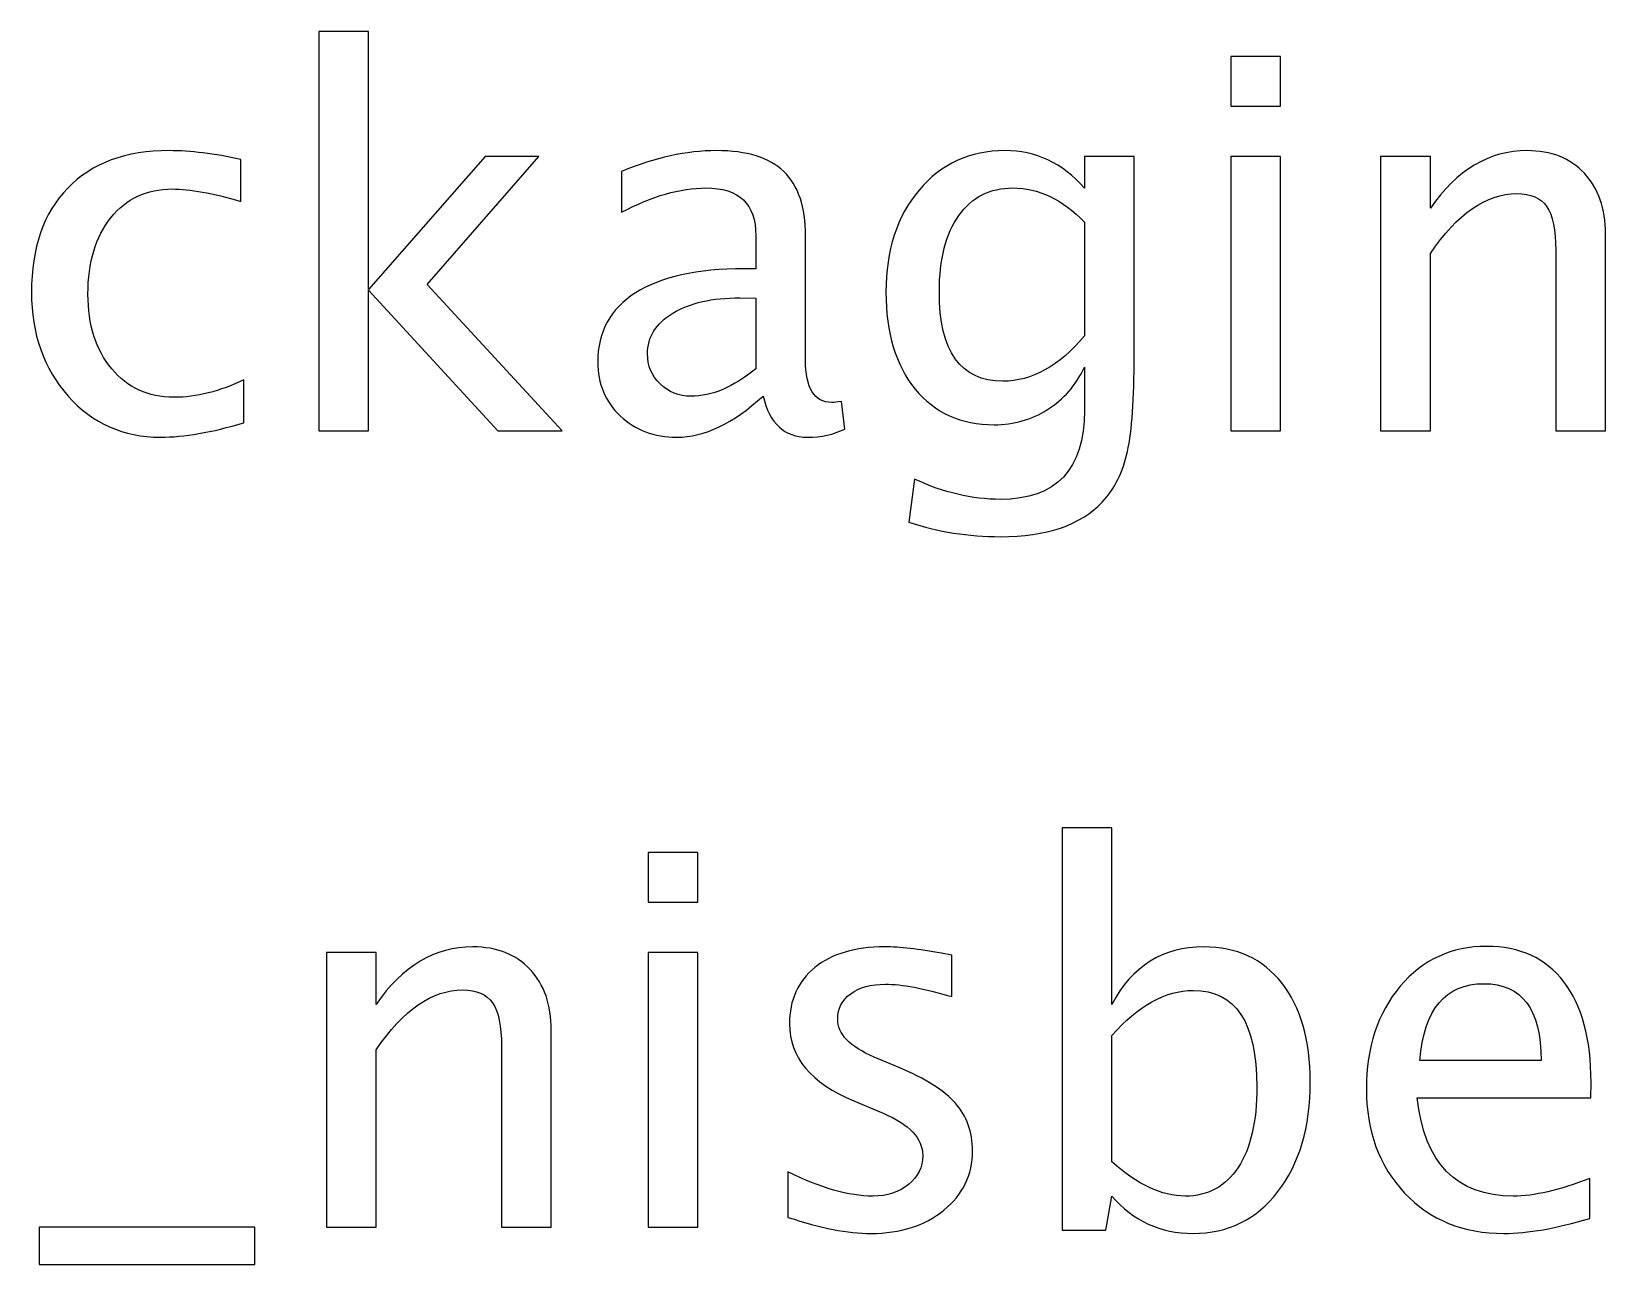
# Model space of a CAD drawing. Header units: centimetres. Extents: x -58 to 58, y -46 to 58.
# Drawn here: x -21.14 to -8.28, y 48.36 to 58.43 of the extents above; entities that cross this region are included whole.
import ezdxf

# ---------------------------------------------------------------- set-up
doc = ezdxf.new("R2010")
doc.units = ezdxf.units.CM
doc.header["$MEASUREMENT"] = 0
doc.layers.add('Layer 1', color=7, linetype='Continuous')

msp = doc.modelspace()

# ---------------------------------------------------------------- linework, layer by layer
at = {"layer": 'Layer 1'}
for points, knots in [([(-18.79046, 55.17044), (-18.79046, 55.17044), (-18.79046, 58.43434), (-18.79046, 58.43434), (-18.79046, 58.43434), (-18.79046, 58.43434), (-18.38406, 58.43434), (-18.38406, 58.43434), (-18.38406, 58.43434), (-18.38406, 58.43434), (-18.38406, 56.32543), (-18.38406, 56.32543), (-18.38406, 56.32543), (-18.38406, 56.32543), (-17.43156, 57.4141), (-17.43156, 57.4141), (-17.43156, 57.4141), (-17.43156, 57.4141), (-16.99271, 57.4141), (-16.99271, 57.4141), (-16.99271, 57.4141), (-16.99271, 57.4141), (-17.90287, 56.36706), (-17.90287, 56.36706), (-17.90287, 56.36706), (-17.90287, 56.36706), (-16.80221, 55.17044), (-16.80221, 55.17044), (-16.80221, 55.17044), (-16.80221, 55.17044), (-17.32573, 55.17044), (-17.32573, 55.17044), (-17.32573, 55.17044), (-17.32573, 55.17044), (-18.38406, 56.3212), (-18.38406, 56.3212), (-18.38406, 56.3212), (-18.38406, 56.3212), (-18.38406, 55.17044), (-18.38406, 55.17044), (-18.38406, 55.17044), (-18.38406, 55.17044), (-18.79046, 55.17044), (-18.79046, 55.17044)], [0, 0, 0, 0, 0.08333333, 0.08333333, 0.08333333, 0.08333333, 0.16666667, 0.16666667, 0.16666667, 0.16666667, 0.25, 0.25, 0.25, 0.25, 0.33333333, 0.33333333, 0.33333333, 0.33333333, 0.41666667, 0.41666667, 0.41666667, 0.41666667, 0.5, 0.5, 0.5, 0.5, 0.58333333, 0.58333333, 0.58333333, 0.58333333, 0.66666667, 0.66666667, 0.66666667, 0.66666667, 0.75, 0.75, 0.75, 0.75, 0.83333333, 0.83333333, 0.83333333, 0.83333333, 1, 1, 1, 1]), ([(-11.3391, 57.82474), (-11.3391, 57.82474), (-11.3391, 58.23114), (-11.3391, 58.23114), (-11.3391, 58.23114), (-11.3391, 58.23114), (-10.9327, 58.23114), (-10.9327, 58.23114), (-10.9327, 58.23114), (-10.9327, 58.23114), (-10.9327, 57.82474), (-10.9327, 57.82474), (-10.9327, 57.82474), (-10.9327, 57.82474), (-11.3391, 57.82474), (-11.3391, 57.82474)], [0, 0, 0, 0, 0.2, 0.2, 0.2, 0.2, 0.4, 0.4, 0.4, 0.4, 0.6, 0.6, 0.6, 0.6, 1, 1, 1, 1]), ([(-19.40076, 55.23817), (-19.66394, 55.15915), (-19.89113, 55.11964), (-20.08233, 55.11964), (-20.08233, 55.11964), (-20.38572, 55.11964), (-20.6369, 55.23182), (-20.83657, 55.45548), (-20.83657, 55.45548), (-21.03624, 55.67985), (-21.13643, 55.96278), (-21.13643, 56.30356), (-21.13643, 56.30356), (-21.13643, 56.66763), (-21.03765, 56.95197), (-20.8401, 57.15517), (-20.8401, 57.15517), (-20.64254, 57.35907), (-20.36667, 57.46067), (-20.01248, 57.46067), (-20.01248, 57.46067), (-19.83821, 57.46067), (-19.64206, 57.43668), (-19.42616, 57.3887), (-19.42616, 57.3887), (-19.42616, 57.3887), (-19.42616, 57.04581), (-19.42616, 57.04581), (-19.42616, 57.04581), (-19.65547, 57.11354), (-19.84244, 57.14741), (-19.98638, 57.14741), (-19.98638, 57.14741), (-20.19522, 57.14741), (-20.36244, 57.06909), (-20.48732, 56.91316), (-20.48732, 56.91316), (-20.6122, 56.75723), (-20.675, 56.54909), (-20.675, 56.28945), (-20.675, 56.28945), (-20.675, 56.03757), (-20.61009, 55.83437), (-20.48097, 55.67844), (-20.48097, 55.67844), (-20.35185, 55.52322), (-20.18323, 55.44561), (-19.97368, 55.44561), (-19.97368, 55.44561), (-19.78811, 55.44561), (-19.59761, 55.49358), (-19.40076, 55.58954), (-19.40076, 55.58954), (-19.40076, 55.58954), (-19.40076, 55.23817), (-19.40076, 55.23817)], [0, 0, 0, 0, 0.06666667, 0.06666667, 0.06666667, 0.06666667, 0.13333333, 0.13333333, 0.13333333, 0.13333333, 0.2, 0.2, 0.2, 0.2, 0.26666667, 0.26666667, 0.26666667, 0.26666667, 0.33333333, 0.33333333, 0.33333333, 0.33333333, 0.4, 0.4, 0.4, 0.4, 0.46666667, 0.46666667, 0.46666667, 0.46666667, 0.53333333, 0.53333333, 0.53333333, 0.53333333, 0.6, 0.6, 0.6, 0.6, 0.66666667, 0.66666667, 0.66666667, 0.66666667, 0.73333333, 0.73333333, 0.73333333, 0.73333333, 0.8, 0.8, 0.8, 0.8, 0.86666667, 0.86666667, 0.86666667, 0.86666667, 1, 1, 1, 1]), ([(-15.15968, 55.45619), (-15.4038, 55.23182), (-15.63875, 55.11964), (-15.86453, 55.11964), (-15.86453, 55.11964), (-16.05009, 55.11964), (-16.2046, 55.1775), (-16.32666, 55.29391), (-16.32666, 55.29391), (-16.44943, 55.41033), (-16.51081, 55.55708), (-16.51081, 55.73418), (-16.51081, 55.73418), (-16.51081, 55.97901), (-16.4078, 56.16739), (-16.20178, 56.29862), (-16.20178, 56.29862), (-15.99576, 56.42986), (-15.70013, 56.49547), (-15.3149, 56.49547), (-15.3149, 56.49547), (-15.3149, 56.49547), (-15.21965, 56.49547), (-15.21965, 56.49547), (-15.21965, 56.49547), (-15.21965, 56.49547), (-15.21965, 56.7657), (-15.21965, 56.7657), (-15.21965, 56.7657), (-15.21965, 57.02605), (-15.35511, 57.15587), (-15.62675, 57.15587), (-15.62675, 57.15587), (-15.83701, 57.15587), (-16.06702, 57.08955), (-16.31608, 56.95691), (-16.31608, 56.95691), (-16.31608, 56.95691), (-16.31608, 57.29134), (-16.31608, 57.29134), (-16.31608, 57.29134), (-16.04232, 57.40423), (-15.78409, 57.46067), (-15.54209, 57.46067), (-15.54209, 57.46067), (-15.29303, 57.46067), (-15.10888, 57.40423), (-14.99105, 57.29063), (-14.99105, 57.29063), (-14.87251, 57.17704), (-14.81325, 57.00206), (-14.81325, 56.7657), (-14.81325, 56.7657), (-14.81325, 56.7657), (-14.81325, 55.75182), (-14.81325, 55.75182), (-14.81325, 55.75182), (-14.81325, 55.51969), (-14.74199, 55.40327), (-14.59876, 55.40327), (-14.59876, 55.40327), (-14.58112, 55.40327), (-14.55502, 55.4061), (-14.52044, 55.41174), (-14.52044, 55.41174), (-14.52044, 55.41174), (-14.49152, 55.18596), (-14.49152, 55.18596), (-14.49152, 55.18596), (-14.58394, 55.14151), (-14.68554, 55.11964), (-14.79702, 55.11964), (-14.79702, 55.11964), (-14.98681, 55.11964), (-15.10746, 55.23182), (-15.15968, 55.45619)], [0, 0, 0, 0, 0.05, 0.05, 0.05, 0.05, 0.1, 0.1, 0.1, 0.1, 0.15, 0.15, 0.15, 0.15, 0.2, 0.2, 0.2, 0.2, 0.25, 0.25, 0.25, 0.25, 0.3, 0.3, 0.3, 0.3, 0.35, 0.35, 0.35, 0.35, 0.4, 0.4, 0.4, 0.4, 0.45, 0.45, 0.45, 0.45, 0.5, 0.5, 0.5, 0.5, 0.55, 0.55, 0.55, 0.55, 0.6, 0.6, 0.6, 0.6, 0.65, 0.65, 0.65, 0.65, 0.7, 0.7, 0.7, 0.7, 0.75, 0.75, 0.75, 0.75, 0.8, 0.8, 0.8, 0.8, 0.85, 0.85, 0.85, 0.85, 0.9, 0.9, 0.9, 0.9, 1, 1, 1, 1]), ([(-13.97011, 54.42537), (-13.97011, 54.42537), (-13.92214, 54.77674), (-13.92214, 54.77674), (-13.92214, 54.77674), (-13.68648, 54.66667), (-13.45294, 54.61164), (-13.22223, 54.61164), (-13.22223, 54.61164), (-12.76432, 54.61164), (-12.53501, 54.85435), (-12.53501, 55.33907), (-12.53501, 55.33907), (-12.53501, 55.33907), (-12.53501, 55.69185), (-12.53501, 55.69185), (-12.53501, 55.69185), (-12.60557, 55.54297), (-12.70576, 55.42797), (-12.83629, 55.34542), (-12.83629, 55.34542), (-12.96681, 55.26287), (-13.11216, 55.22124), (-13.27232, 55.22124), (-13.27232, 55.22124), (-13.54396, 55.22124), (-13.75915, 55.31861), (-13.9179, 55.51334), (-13.9179, 55.51334), (-14.07665, 55.70807), (-14.15638, 55.97195), (-14.15638, 56.30497), (-14.15638, 56.30497), (-14.15638, 56.64576), (-14.06607, 56.92374), (-13.88545, 57.13894), (-13.88545, 57.13894), (-13.70412, 57.35343), (-13.47058, 57.46067), (-13.18342, 57.46067), (-13.18342, 57.46067), (-12.93224, 57.46067), (-12.71564, 57.35907), (-12.53501, 57.15517), (-12.53501, 57.15517), (-12.53501, 57.15517), (-12.53501, 57.4141), (-12.53501, 57.4141), (-12.53501, 57.4141), (-12.53501, 57.4141), (-12.12862, 57.4141), (-12.12862, 57.4141), (-12.12862, 57.4141), (-12.12862, 57.4141), (-12.12862, 55.78286), (-12.12862, 55.78286), (-12.12862, 55.78286), (-12.12862, 55.4322), (-12.14696, 55.17256), (-12.18365, 55.00393), (-12.18365, 55.00393), (-12.21963, 54.8353), (-12.28878, 54.69701), (-12.38896, 54.58977), (-12.38896, 54.58977), (-12.56676, 54.40139), (-12.84475, 54.30684), (-13.22223, 54.30684), (-13.22223, 54.30684), (-13.48116, 54.30684), (-13.73022, 54.34635), (-13.97011, 54.42537)], [0, 0, 0, 0, 0.05263158, 0.05263158, 0.05263158, 0.05263158, 0.10526316, 0.10526316, 0.10526316, 0.10526316, 0.15789474, 0.15789474, 0.15789474, 0.15789474, 0.21052632, 0.21052632, 0.21052632, 0.21052632, 0.26315789, 0.26315789, 0.26315789, 0.26315789, 0.31578947, 0.31578947, 0.31578947, 0.31578947, 0.36842105, 0.36842105, 0.36842105, 0.36842105, 0.42105263, 0.42105263, 0.42105263, 0.42105263, 0.47368421, 0.47368421, 0.47368421, 0.47368421, 0.52631579, 0.52631579, 0.52631579, 0.52631579, 0.57894737, 0.57894737, 0.57894737, 0.57894737, 0.63157895, 0.63157895, 0.63157895, 0.63157895, 0.68421053, 0.68421053, 0.68421053, 0.68421053, 0.73684211, 0.73684211, 0.73684211, 0.73684211, 0.78947368, 0.78947368, 0.78947368, 0.78947368, 0.84210526, 0.84210526, 0.84210526, 0.84210526, 0.89473684, 0.89473684, 0.89473684, 0.89473684, 1, 1, 1, 1]), ([(-11.3391, 55.17044), (-11.3391, 55.17044), (-11.3391, 57.4141), (-11.3391, 57.4141), (-11.3391, 57.4141), (-11.3391, 57.4141), (-10.9327, 57.4141), (-10.9327, 57.4141), (-10.9327, 57.4141), (-10.9327, 57.4141), (-10.9327, 55.17044), (-10.9327, 55.17044), (-10.9327, 55.17044), (-10.9327, 55.17044), (-11.3391, 55.17044), (-11.3391, 55.17044)], [0, 0, 0, 0, 0.2, 0.2, 0.2, 0.2, 0.4, 0.4, 0.4, 0.4, 0.6, 0.6, 0.6, 0.6, 1, 1, 1, 1]), ([(-10.11567, 55.17044), (-10.11567, 55.17044), (-10.11567, 57.4141), (-10.11567, 57.4141), (-10.11567, 57.4141), (-10.11567, 57.4141), (-9.70927, 57.4141), (-9.70927, 57.4141), (-9.70927, 57.4141), (-9.70927, 57.4141), (-9.70927, 56.99007), (-9.70927, 56.99007), (-9.70927, 56.99007), (-9.49408, 57.30404), (-9.2302, 57.46067), (-8.91834, 57.46067), (-8.91834, 57.46067), (-8.7222, 57.46067), (-8.56627, 57.39929), (-8.45127, 57.27582), (-8.45127, 57.27582), (-8.33626, 57.15305), (-8.27841, 56.98724), (-8.27841, 56.77981), (-8.27841, 56.77981), (-8.27841, 56.77981), (-8.27841, 55.17044), (-8.27841, 55.17044), (-8.27841, 55.17044), (-8.27841, 55.17044), (-8.6848, 55.17044), (-8.6848, 55.17044), (-8.6848, 55.17044), (-8.6848, 55.17044), (-8.6848, 56.64717), (-8.6848, 56.64717), (-8.6848, 56.64717), (-8.6848, 56.81368), (-8.7095, 56.93221), (-8.75818, 57.00277), (-8.75818, 57.00277), (-8.80757, 57.07403), (-8.88871, 57.10931), (-9.0023, 57.10931), (-9.0023, 57.10931), (-9.25207, 57.10931), (-9.48773, 56.94632), (-9.70927, 56.62036), (-9.70927, 56.62036), (-9.70927, 56.62036), (-9.70927, 55.17044), (-9.70927, 55.17044), (-9.70927, 55.17044), (-9.70927, 55.17044), (-10.11567, 55.17044), (-10.11567, 55.17044)], [0, 0, 0, 0, 0.06666667, 0.06666667, 0.06666667, 0.06666667, 0.13333333, 0.13333333, 0.13333333, 0.13333333, 0.2, 0.2, 0.2, 0.2, 0.26666667, 0.26666667, 0.26666667, 0.26666667, 0.33333333, 0.33333333, 0.33333333, 0.33333333, 0.4, 0.4, 0.4, 0.4, 0.46666667, 0.46666667, 0.46666667, 0.46666667, 0.53333333, 0.53333333, 0.53333333, 0.53333333, 0.6, 0.6, 0.6, 0.6, 0.66666667, 0.66666667, 0.66666667, 0.66666667, 0.73333333, 0.73333333, 0.73333333, 0.73333333, 0.8, 0.8, 0.8, 0.8, 0.86666667, 0.86666667, 0.86666667, 0.86666667, 1, 1, 1, 1]), ([(-12.53501, 55.94655), (-12.53501, 55.94655), (-12.53501, 56.87718), (-12.53501, 56.87718), (-12.53501, 56.87718), (-12.71423, 57.06274), (-12.90966, 57.15587), (-13.12063, 57.15587), (-13.12063, 57.15587), (-13.3083, 57.15587), (-13.45506, 57.08108), (-13.56089, 56.9308), (-13.56089, 56.9308), (-13.66743, 56.78122), (-13.72035, 56.57308), (-13.72035, 56.30779), (-13.72035, 56.30779), (-13.72035, 55.82026), (-13.54749, 55.57684), (-13.20106, 55.57684), (-13.20106, 55.57684), (-12.9654, 55.57684), (-12.74315, 55.70031), (-12.53501, 55.94655)], [0, 0, 0, 0, 0.14285714, 0.14285714, 0.14285714, 0.14285714, 0.28571429, 0.28571429, 0.28571429, 0.28571429, 0.42857143, 0.42857143, 0.42857143, 0.42857143, 0.57142857, 0.57142857, 0.57142857, 0.57142857, 0.71428571, 0.71428571, 0.71428571, 0.71428571, 1, 1, 1, 1]), ([(-15.21965, 55.67773), (-15.21965, 55.67773), (-15.21965, 56.25417), (-15.21965, 56.25417), (-15.21965, 56.25417), (-15.21965, 56.25417), (-15.35018, 56.25841), (-15.35018, 56.25841), (-15.35018, 56.25841), (-15.57595, 56.25841), (-15.75799, 56.21678), (-15.89698, 56.13352), (-15.89698, 56.13352), (-16.03527, 56.04956), (-16.10441, 55.93879), (-16.10441, 55.8005), (-16.10441, 55.8005), (-16.10441, 55.70384), (-16.06984, 55.622), (-16.0014, 55.55497), (-16.0014, 55.55497), (-15.93226, 55.48794), (-15.8483, 55.45407), (-15.74881, 55.45407), (-15.74881, 55.45407), (-15.57948, 55.45407), (-15.40309, 55.52886), (-15.21965, 55.67773)], [0, 0, 0, 0, 0.125, 0.125, 0.125, 0.125, 0.25, 0.25, 0.25, 0.25, 0.375, 0.375, 0.375, 0.375, 0.5, 0.5, 0.5, 0.5, 0.625, 0.625, 0.625, 0.625, 0.75, 0.75, 0.75, 0.75, 1, 1, 1, 1]), ([(-12.71813, 48.63982), (-12.71813, 48.63982), (-12.71813, 51.92912), (-12.71813, 51.92912), (-12.71813, 51.92912), (-12.71813, 51.92912), (-12.31173, 51.92912), (-12.31173, 51.92912), (-12.31173, 51.92912), (-12.31173, 51.92912), (-12.31173, 50.48485), (-12.31173, 50.48485), (-12.31173, 50.48485), (-12.14522, 50.79882), (-11.89475, 50.95545), (-11.56102, 50.95545), (-11.56102, 50.95545), (-11.29079, 50.95545), (-11.07842, 50.85738), (-10.9232, 50.66053), (-10.9232, 50.66053), (-10.76798, 50.46368), (-10.69037, 50.19486), (-10.69037, 49.85408), (-10.69037, 49.85408), (-10.69037, 49.48296), (-10.77856, 49.1831), (-10.95424, 48.95591), (-10.95424, 48.95591), (-11.12993, 48.72801), (-11.36135, 48.61442), (-11.6478, 48.61442), (-11.6478, 48.61442), (-11.9138, 48.61442), (-12.13534, 48.71602), (-12.31173, 48.91993), (-12.31173, 48.91993), (-12.31173, 48.91993), (-12.36112, 48.63982), (-12.36112, 48.63982), (-12.36112, 48.63982), (-12.36112, 48.63982), (-12.71813, 48.63982), (-12.71813, 48.63982)], [0, 0, 0, 0, 0.08333333, 0.08333333, 0.08333333, 0.08333333, 0.16666667, 0.16666667, 0.16666667, 0.16666667, 0.25, 0.25, 0.25, 0.25, 0.33333333, 0.33333333, 0.33333333, 0.33333333, 0.41666667, 0.41666667, 0.41666667, 0.41666667, 0.5, 0.5, 0.5, 0.5, 0.58333333, 0.58333333, 0.58333333, 0.58333333, 0.66666667, 0.66666667, 0.66666667, 0.66666667, 0.75, 0.75, 0.75, 0.75, 0.83333333, 0.83333333, 0.83333333, 0.83333333, 1, 1, 1, 1]), ([(-16.09985, 51.31952), (-16.09985, 51.31952), (-16.09985, 51.72592), (-16.09985, 51.72592), (-16.09985, 51.72592), (-16.09985, 51.72592), (-15.69345, 51.72592), (-15.69345, 51.72592), (-15.69345, 51.72592), (-15.69345, 51.72592), (-15.69345, 51.31952), (-15.69345, 51.31952), (-15.69345, 51.31952), (-15.69345, 51.31952), (-16.09985, 51.31952), (-16.09985, 51.31952)], [0, 0, 0, 0, 0.2, 0.2, 0.2, 0.2, 0.4, 0.4, 0.4, 0.4, 0.6, 0.6, 0.6, 0.6, 1, 1, 1, 1]), ([(-18.72734, 48.66522), (-18.72734, 48.66522), (-18.72734, 50.90888), (-18.72734, 50.90888), (-18.72734, 50.90888), (-18.72734, 50.90888), (-18.32094, 50.90888), (-18.32094, 50.90888), (-18.32094, 50.90888), (-18.32094, 50.90888), (-18.32094, 50.48485), (-18.32094, 50.48485), (-18.32094, 50.48485), (-18.10575, 50.79882), (-17.84187, 50.95545), (-17.53001, 50.95545), (-17.53001, 50.95545), (-17.33387, 50.95545), (-17.17794, 50.89407), (-17.06294, 50.7706), (-17.06294, 50.7706), (-16.94793, 50.64783), (-16.89008, 50.48202), (-16.89008, 50.27459), (-16.89008, 50.27459), (-16.89008, 50.27459), (-16.89008, 48.66522), (-16.89008, 48.66522), (-16.89008, 48.66522), (-16.89008, 48.66522), (-17.29647, 48.66522), (-17.29647, 48.66522), (-17.29647, 48.66522), (-17.29647, 48.66522), (-17.29647, 50.14195), (-17.29647, 50.14195), (-17.29647, 50.14195), (-17.29647, 50.30846), (-17.32117, 50.42699), (-17.36985, 50.49755), (-17.36985, 50.49755), (-17.41924, 50.56881), (-17.50038, 50.60409), (-17.61397, 50.60409), (-17.61397, 50.60409), (-17.86374, 50.60409), (-18.0994, 50.4411), (-18.32094, 50.11514), (-18.32094, 50.11514), (-18.32094, 50.11514), (-18.32094, 48.66522), (-18.32094, 48.66522), (-18.32094, 48.66522), (-18.32094, 48.66522), (-18.72734, 48.66522), (-18.72734, 48.66522)], [0, 0, 0, 0, 0.06666667, 0.06666667, 0.06666667, 0.06666667, 0.13333333, 0.13333333, 0.13333333, 0.13333333, 0.2, 0.2, 0.2, 0.2, 0.26666667, 0.26666667, 0.26666667, 0.26666667, 0.33333333, 0.33333333, 0.33333333, 0.33333333, 0.4, 0.4, 0.4, 0.4, 0.46666667, 0.46666667, 0.46666667, 0.46666667, 0.53333333, 0.53333333, 0.53333333, 0.53333333, 0.6, 0.6, 0.6, 0.6, 0.66666667, 0.66666667, 0.66666667, 0.66666667, 0.73333333, 0.73333333, 0.73333333, 0.73333333, 0.8, 0.8, 0.8, 0.8, 0.86666667, 0.86666667, 0.86666667, 0.86666667, 1, 1, 1, 1]), ([(-14.95685, 48.74565), (-14.95685, 48.74565), (-14.95685, 49.11819), (-14.95685, 49.11819), (-14.95685, 49.11819), (-14.69086, 48.98554), (-14.46014, 48.91922), (-14.26329, 48.91922), (-14.26329, 48.91922), (-14.14617, 48.91922), (-14.0488, 48.95097), (-13.9719, 49.01447), (-13.9719, 49.01447), (-13.89499, 49.07726), (-13.85619, 49.15629), (-13.85619, 49.25154), (-13.85619, 49.25154), (-13.85619, 49.39053), (-13.96414, 49.50554), (-14.18004, 49.59655), (-14.18004, 49.59655), (-14.18004, 49.59655), (-14.41781, 49.69745), (-14.41781, 49.69745), (-14.41781, 49.69745), (-14.76847, 49.84279), (-14.94415, 50.05305), (-14.94415, 50.3261), (-14.94415, 50.3261), (-14.94415, 50.52154), (-14.87501, 50.67535), (-14.73672, 50.78753), (-14.73672, 50.78753), (-14.59843, 50.89971), (-14.40864, 50.95545), (-14.16804, 50.95545), (-14.16804, 50.95545), (-14.04316, 50.95545), (-13.88794, 50.93852), (-13.70379, 50.90395), (-13.70379, 50.90395), (-13.70379, 50.90395), (-13.61912, 50.88772), (-13.61912, 50.88772), (-13.61912, 50.88772), (-13.61912, 50.88772), (-13.61912, 50.54905), (-13.61912, 50.54905), (-13.61912, 50.54905), (-13.8456, 50.61679), (-14.02623, 50.65065), (-14.16099, 50.65065), (-14.16099, 50.65065), (-14.27952, 50.65065), (-14.37336, 50.62455), (-14.44462, 50.57304), (-14.44462, 50.57304), (-14.51518, 50.52154), (-14.55045, 50.45239), (-14.55045, 50.36561), (-14.55045, 50.36561), (-14.55045, 50.24355), (-14.45168, 50.13983), (-14.25342, 50.05587), (-14.25342, 50.05587), (-14.25342, 50.05587), (-14.05798, 49.97332), (-14.05798, 49.97332), (-14.05798, 49.97332), (-13.83643, 49.88019), (-13.6798, 49.78141), (-13.58808, 49.67769), (-13.58808, 49.67769), (-13.49565, 49.57397), (-13.44979, 49.44415), (-13.44979, 49.28893), (-13.44979, 49.28893), (-13.44979, 49.09208), (-13.5274, 48.93051), (-13.68333, 48.80421), (-13.68333, 48.80421), (-13.83855, 48.67792), (-14.03752, 48.61442), (-14.27952, 48.61442), (-14.27952, 48.61442), (-14.46579, 48.61442), (-14.69086, 48.65816), (-14.95685, 48.74565)], [0, 0, 0, 0, 0.04347826, 0.04347826, 0.04347826, 0.04347826, 0.08695652, 0.08695652, 0.08695652, 0.08695652, 0.13043478, 0.13043478, 0.13043478, 0.13043478, 0.17391304, 0.17391304, 0.17391304, 0.17391304, 0.2173913, 0.2173913, 0.2173913, 0.2173913, 0.26086957, 0.26086957, 0.26086957, 0.26086957, 0.30434783, 0.30434783, 0.30434783, 0.30434783, 0.34782609, 0.34782609, 0.34782609, 0.34782609, 0.39130435, 0.39130435, 0.39130435, 0.39130435, 0.43478261, 0.43478261, 0.43478261, 0.43478261, 0.47826087, 0.47826087, 0.47826087, 0.47826087, 0.52173913, 0.52173913, 0.52173913, 0.52173913, 0.56521739, 0.56521739, 0.56521739, 0.56521739, 0.60869565, 0.60869565, 0.60869565, 0.60869565, 0.65217391, 0.65217391, 0.65217391, 0.65217391, 0.69565217, 0.69565217, 0.69565217, 0.69565217, 0.73913043, 0.73913043, 0.73913043, 0.73913043, 0.7826087, 0.7826087, 0.7826087, 0.7826087, 0.82608696, 0.82608696, 0.82608696, 0.82608696, 0.86956522, 0.86956522, 0.86956522, 0.86956522, 0.91304348, 0.91304348, 0.91304348, 0.91304348, 1, 1, 1, 1]), ([(-8.40718, 48.73719), (-8.68023, 48.65534), (-8.91377, 48.61442), (-9.10851, 48.61442), (-9.10851, 48.61442), (-9.44082, 48.61442), (-9.71105, 48.72449), (-9.91919, 48.94391), (-9.91919, 48.94391), (-10.12733, 49.16334), (-10.23175, 49.44768), (-10.23175, 49.79764), (-10.23175, 49.79764), (-10.23175, 50.13701), (-10.14003, 50.4157), (-9.95588, 50.63372), (-9.95588, 50.63372), (-9.77173, 50.85103), (-9.53607, 50.95968), (-9.24891, 50.95968), (-9.24891, 50.95968), (-8.97727, 50.95968), (-8.76702, 50.86302), (-8.61885, 50.6697), (-8.61885, 50.6697), (-8.47068, 50.47638), (-8.3966, 50.20262), (-8.3966, 49.84773), (-8.3966, 49.84773), (-8.3966, 49.84773), (-8.39872, 49.72355), (-8.39872, 49.72355), (-8.39872, 49.72355), (-8.39872, 49.72355), (-9.81688, 49.72355), (-9.81688, 49.72355), (-9.81688, 49.72355), (-9.75762, 49.18733), (-9.49586, 48.91922), (-9.03231, 48.91922), (-9.03231, 48.91922), (-8.86227, 48.91922), (-8.65413, 48.9672), (-8.40718, 49.06315), (-8.40718, 49.06315), (-8.40718, 49.06315), (-8.40718, 48.73719), (-8.40718, 48.73719)], [0, 0, 0, 0, 0.07692308, 0.07692308, 0.07692308, 0.07692308, 0.15384615, 0.15384615, 0.15384615, 0.15384615, 0.23076923, 0.23076923, 0.23076923, 0.23076923, 0.30769231, 0.30769231, 0.30769231, 0.30769231, 0.38461538, 0.38461538, 0.38461538, 0.38461538, 0.46153846, 0.46153846, 0.46153846, 0.46153846, 0.53846154, 0.53846154, 0.53846154, 0.53846154, 0.61538462, 0.61538462, 0.61538462, 0.61538462, 0.69230769, 0.69230769, 0.69230769, 0.69230769, 0.76923077, 0.76923077, 0.76923077, 0.76923077, 0.84615385, 0.84615385, 0.84615385, 0.84615385, 1, 1, 1, 1]), ([(-16.09985, 48.66522), (-16.09985, 48.66522), (-16.09985, 50.90888), (-16.09985, 50.90888), (-16.09985, 50.90888), (-16.09985, 50.90888), (-15.69345, 50.90888), (-15.69345, 50.90888), (-15.69345, 50.90888), (-15.69345, 50.90888), (-15.69345, 48.66522), (-15.69345, 48.66522), (-15.69345, 48.66522), (-15.69345, 48.66522), (-16.09985, 48.66522), (-16.09985, 48.66522)], [0, 0, 0, 0, 0.2, 0.2, 0.2, 0.2, 0.4, 0.4, 0.4, 0.4, 0.6, 0.6, 0.6, 0.6, 1, 1, 1, 1]), ([(-12.31173, 49.20003), (-12.10218, 49.01306), (-11.90251, 48.91922), (-11.71271, 48.91922), (-11.71271, 48.91922), (-11.52574, 48.91922), (-11.3811, 48.99754), (-11.2795, 49.15346), (-11.2795, 49.15346), (-11.1772, 49.30939), (-11.1264, 49.52882), (-11.1264, 49.81245), (-11.1264, 49.81245), (-11.1264, 50.33739), (-11.29996, 50.59985), (-11.6471, 50.59985), (-11.6471, 50.59985), (-11.87429, 50.59985), (-12.09583, 50.47709), (-12.31173, 50.23085), (-12.31173, 50.23085), (-12.31173, 50.23085), (-12.31173, 49.20003), (-12.31173, 49.20003)], [0, 0, 0, 0, 0.14285714, 0.14285714, 0.14285714, 0.14285714, 0.28571429, 0.28571429, 0.28571429, 0.28571429, 0.42857143, 0.42857143, 0.42857143, 0.42857143, 0.57142857, 0.57142857, 0.57142857, 0.57142857, 0.71428571, 0.71428571, 0.71428571, 0.71428571, 1, 1, 1, 1]), ([(-9.79572, 50.02835), (-9.79572, 50.02835), (-8.80512, 50.02835), (-8.80512, 50.02835), (-8.80512, 50.02835), (-8.80512, 50.44604), (-8.96105, 50.65489), (-9.2722, 50.65489), (-9.2722, 50.65489), (-9.58546, 50.65489), (-9.75973, 50.44604), (-9.79572, 50.02835)], [0, 0, 0, 0, 0.25, 0.25, 0.25, 0.25, 0.5, 0.5, 0.5, 0.5, 1, 1, 1, 1]), ([(-21.07261, 48.36042), (-21.07261, 48.36042), (-21.07261, 48.66522), (-21.07261, 48.66522), (-21.07261, 48.66522), (-21.07261, 48.66522), (-19.31154, 48.66522), (-19.31154, 48.66522), (-19.31154, 48.66522), (-19.31154, 48.66522), (-19.31154, 48.36042), (-19.31154, 48.36042), (-19.31154, 48.36042), (-19.31154, 48.36042), (-21.07261, 48.36042), (-21.07261, 48.36042)], [0, 0, 0, 0, 0.2, 0.2, 0.2, 0.2, 0.4, 0.4, 0.4, 0.4, 0.6, 0.6, 0.6, 0.6, 1, 1, 1, 1])]:
    msp.add_open_spline(points, degree=3, knots=knots, dxfattribs=at)

doc.saveas('drawing.dxf')
